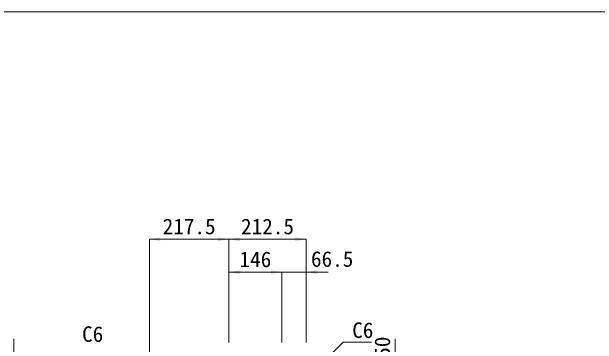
# Model space of a CAD drawing. Units: millimetres at full size. Extents: x -1934 to 78146, y -143454 to -112471.
# Drawn here: x 4519 to 6126, y -133673 to -132762 of the extents above; entities that cross this region are included whole.
import ezdxf
from ezdxf.enums import TextEntityAlignment as Align

# ---------------------------------------------------------------- set-up
doc = ezdxf.new("R2010")
doc.units = ezdxf.units.MM
doc.header["$LTSCALE"] = 23
for name, color, linetype, lineweight in [('寸法線', 7, 'Continuous', 13), ('引出線', 4, 'Continuous', 13), ('枠', 5, 'Continuous', 5)]:
    doc.layers.add(name, color=color, linetype=linetype, lineweight=lineweight)
doc.styles.add('ＭＳ ゴシック', font='')
doc.styles.get('ＭＳ ゴシック').set_extended_font_data('MS Gothic')

# ---------------------------------------------------------------- blocks, each defined once
blk = doc.blocks.new('filled_arrow')
at = {"color": 0, "linetype": 'Continuous', "lineweight": -2}
blk.add_solid([(7.5, 1.25), (0, 0), (7.5, -1.25)], dxfattribs=at)

msp = doc.modelspace()

# ---------------------------------------------------------------- linework, layer by layer
at = {"layer": '寸法線'}
for p, q in [((4897.25, -133385.69), (5114.75, -133385.69)), ((4897.25, -133734.69), (4897.25, -133385.69)), ((5114.75, -133668.69), (5114.75, -133385.69)), ((5114.75, -133385.69), (5327.25, -133385.69)), ((5114.75, -133668.69), (5114.75, -133385.69)), ((5327.25, -133668.69), (5327.25, -133385.69)), ((5114.75, -133475.78), (5260.75, -133475.78)), ((5114.75, -133668.69), (5114.75, -133475.78)), ((5200.75, -133475.78), (5387.25, -133475.78)), ((5260.75, -133668.69), (5260.75, -133475.78)), ((5260.75, -133668.69), (5260.75, -133475.78)), ((5327.25, -133668.69), (5327.25, -133475.78)), ((4525.42, -133838.69), (4525.42, -133658.69)), ((5571.01, -133828.69), (5571.01, -133658.69))]:
    msp.add_line(p, q, dxfattribs=at)
at = {"layer": '引出線'}
msp.add_lwpolyline([(5324.25, -133771.69), (5428.42, -133667.52), (5506.41, -133667.52)], dxfattribs=at)
at = {"layer": '枠', "lineweight": 13}
msp.add_line((-54.46, -132762.26), (9945.54, -132762.26), dxfattribs=at)

# ---------------------------------------------------------------- block references
at = {"layer": '寸法線', "xscale": 4, "yscale": 4}
for p in [(4897.25, -133385.69), (5114.75, -133385.69), (5114.75, -133475.78), (5327.25, -133475.78)]:
    msp.add_blockref('filled_arrow', p, dxfattribs=at)
at = {"layer": '寸法線', "xscale": 4, "yscale": 4, "rotation": 180}
for p in [(5114.75, -133385.69), (5327.25, -133385.69), (5260.75, -133475.78), (5260.75, -133475.78)]:
    msp.add_blockref('filled_arrow', p, dxfattribs=at)

# ---------------------------------------------------------------- texts
at = {"layer": '寸法線', "style": 'ＭＳ ゴシック'}
for s, p in [('217.5', (5006, -133350.69)), ('212.5', (5221, -133350.69)), ('146', (5187.75, -133440.78)), ('66.5', (5398.42, -133439.84))]:
    msp.add_text(s, height=42.72, dxfattribs=at).set_placement(p, align=Align.MIDDLE_CENTER)
msp.add_text('50', height=42.72, rotation=90, dxfattribs=at).set_placement((5536.01, -133681.45), align=Align.MIDDLE_CENTER)
at = {"layer": '引出線', "style": 'ＭＳ ゴシック'}
msp.add_text('C6', height=42.72, dxfattribs=at).set_placement((5453.42, -133613.52), align=Align.TOP_LEFT)
msp.add_text('C6', height=42.72, dxfattribs=at).set_placement((4770.37, -133624.24), align=Align.TOP_RIGHT)

doc.saveas('drawing.dxf')
